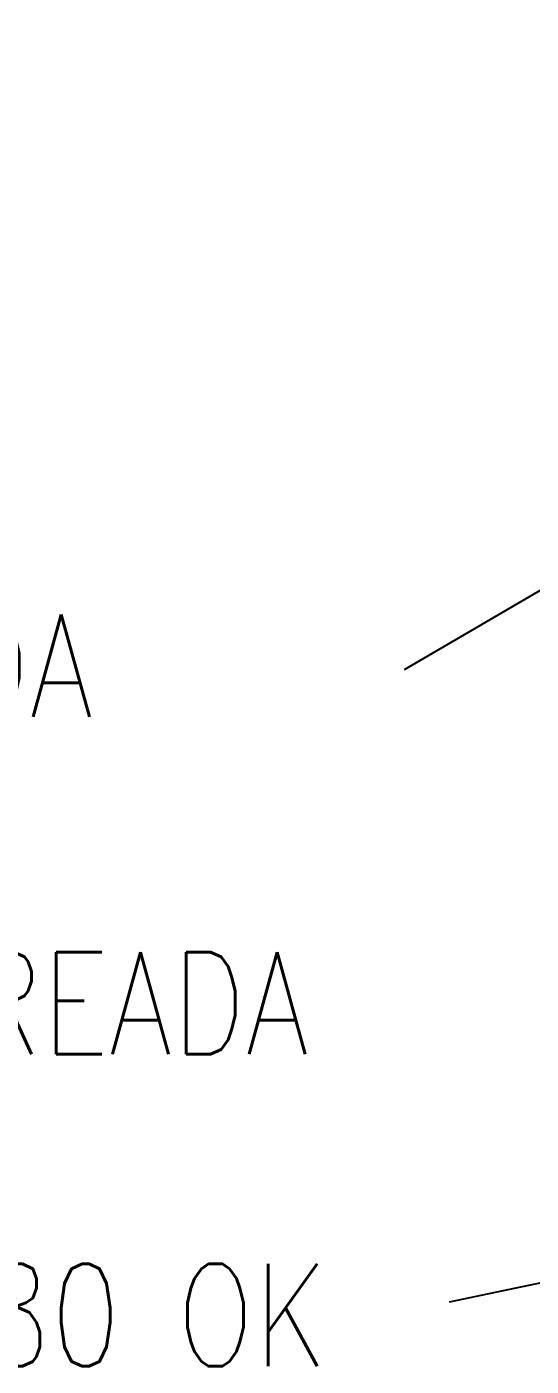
# Model space of a CAD drawing. Header units: metres. Extents: x 318500 to 325275, y 7408834 to 7428799.
# Drawn here: x 320325 to 320621, y 7423925 to 7424711 of the extents above; entities that cross this region are included whole.
import ezdxf

# ---------------------------------------------------------------- set-up
doc = ezdxf.new("R2010")
doc.units = ezdxf.units.M
doc.header["$MEASUREMENT"] = 0
doc.layers.add('_TEXTO_CONGELA', color=45, linetype='Continuous', plot=False)
doc.styles.add('ROMANS', font='romans', dxfattribs={"height": 0.2})

msp = doc.modelspace()

# ---------------------------------------------------------------- linework, layer by layer
at = {"layer": '_TEXTO_CONGELA'}
for p, q in [((320546.99, 7424333.76), (321202.53, 7424717.33)), ((320573.33, 7423962.92), (321525.5, 7424161.71))]:
    msp.add_line(p, q, dxfattribs=at)

# ---------------------------------------------------------------- texts
at = {"layer": '_TEXTO_CONGELA', "style": 'ROMANS', "width": 0.8}
for s, p in [('KM118+480 SEÇÃO MONTANTE ALAGADA', (319070.24, 7424305.9)), ('SEÇÃO JUSANTE ASSOREADA', (319581.55, 7424108.05)), ('KM117+680 OK', (319987.58, 7423925.13))]:
    msp.add_text(s, height=60, dxfattribs=at).set_placement(p)

doc.saveas('drawing.dxf')
